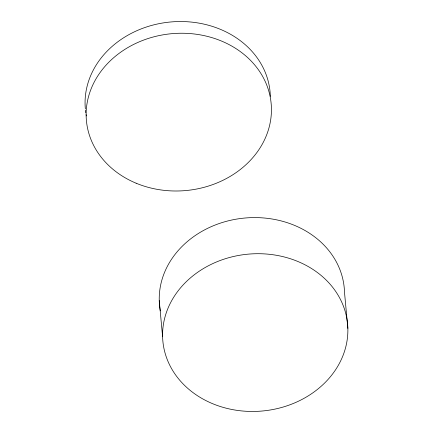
<?xml version="1.0" encoding="UTF-8"?>
<svg xmlns="http://www.w3.org/2000/svg" width="433" height="433" viewBox="0 0 433 433"><rect width="100%" height="100%" fill="white"/><g stroke="black" fill="none" stroke-linecap="round" stroke-linejoin="round"><path stroke-width="0.65" d="M347.851 328.403A92.759 78.746 -5.3 0 0 207.088 266.457A92.759 78.746 -5.3 0 0 210.741 402.885A92.759 78.746 -5.3 0 0 347.851 328.403L344.5 292.286A92.759 78.746 -5.3 0 0 243.714 218.14A92.759 78.746 -5.3 0 0 160.318 310.889M159.252 300.643L162.602 336.76M85.339 108.921A92.759 78.746 -5.3 0 1 173.14 21.78A92.759 78.746 -5.3 0 1 270.333 96.391M86.362 115.936A92.759 78.746 -5.3 0 1 86.118 114.669M85.804 112.764A92.759 78.746 -5.3 0 1 85.469 110.204M136.141 183.213A92.759 78.746 -5.3 0 0 271.345 106.177A92.759 78.746 -5.3 0 0 128.888 46.975A92.759 78.746 -5.3 0 0 136.141 183.213"/></g></svg>
